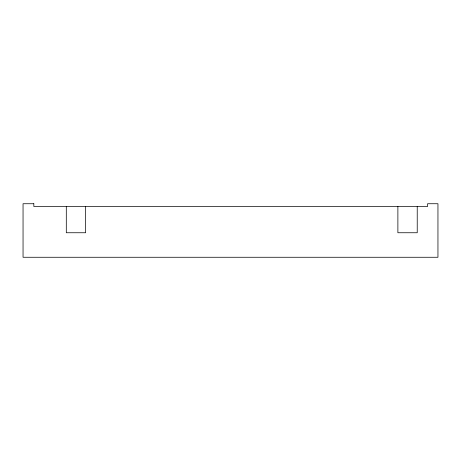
<?xml version="1.0" encoding="UTF-8"?>
<svg xmlns="http://www.w3.org/2000/svg" width="461" height="461" viewBox="0 0 461 461"><rect width="100%" height="100%" fill="white"/><g stroke="black" fill="none" stroke-linecap="round" stroke-linejoin="round"><path stroke-width="0.69" d="M417.228 206.493L417.228 232.747L397.883 232.747L397.883 206.493M85.642 206.493L85.642 232.747L66.298 232.747L66.298 206.493M33.832 203.733L23.05 203.733L23.05 257.267L437.95 257.267L437.95 203.733L427.589 203.733L427.589 206.493L33.832 206.493L33.832 203.733"/></g></svg>
